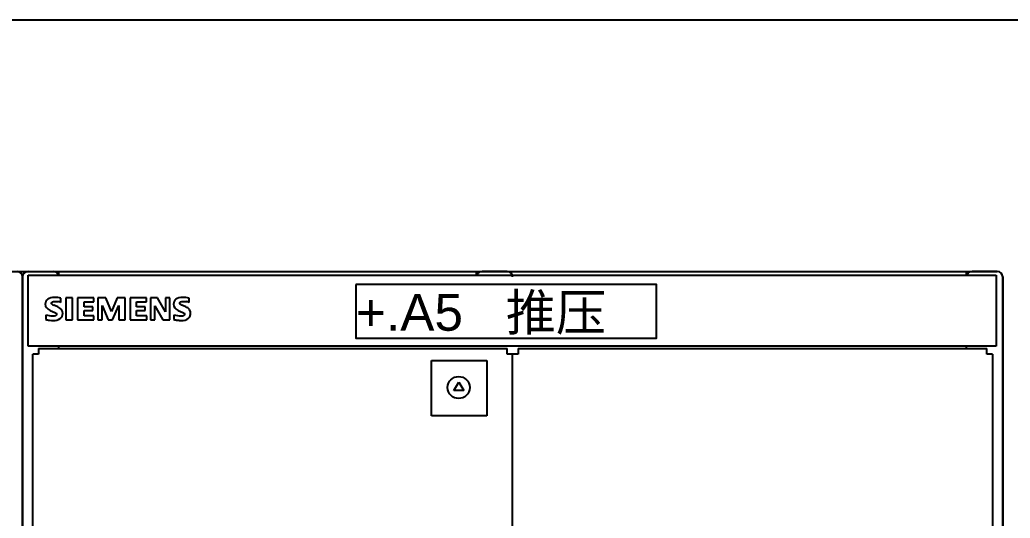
# Model space of a CAD drawing. Header units: inches. Extents: x 0 to 420, y 0 to 297.
# Drawn here: x 266.9 to 331.6, y 264.8 to 297.4 of the extents above; entities that cross this region are included whole.
import ezdxf
from ezdxf.enums import TextEntityAlignment as Align

# ---------------------------------------------------------------- set-up
doc = ezdxf.new("R2010")
doc.units = ezdxf.units.IN
doc.layers.add('Default', color=7, linetype='Continuous')
doc.layers.add('DV1_Default', color=7, linetype='Continuous')
doc.styles.add('SEACAD_arial_ttf', font='arial.ttf', dxfattribs={"height": 0.2})

# ---------------------------------------------------------------- blocks, each defined once
blk = doc.blocks.new('SE')
at = {"layer": 'Default', "color": 7, "linetype": 'Continuous', "ltscale": 25.4}
for p, q in [((293.818, 271.501), (293.818, 275.111)), ((293.818, 275.111), (297.428, 275.111)), ((297.428, 275.111), (297.428, 271.501)), ((295.275, 273.146), (295.595, 273.694)), ((295.595, 273.694), (295.919, 273.146)), ((295.919, 273.146), (295.275, 273.146)), ((297.428, 271.501), (293.818, 271.501))]:
    blk.add_line(p, q, dxfattribs=at)
blk.add_circle((295.584, 273.345), 0.722, dxfattribs=at)
at = {"layer": 'DV1_Default', "color": 7, "linetype": 'Continuous', "ltscale": 25.4}
for p, q in [((229.469, 280.926), (296.749, 280.926)), ((267.469, 280.926), (269.109, 280.926)), ((267.469, 280.926), (269.109, 280.926)), ((267.469, 280.926), (269.109, 280.926)), ((267.469, 280.926), (269.109, 280.926)), ((267.469, 280.926), (330.749, 280.926)), ((267.481, 276.045), (267.481, 280.685)), ((267.481, 280.685), (330.681, 280.685)), ((269.469, 280.689), (269.469, 280.926)), ((269.469, 280.685), (269.469, 280.926)), ((296.749, 280.685), (296.749, 280.926)), ((298.749, 280.926), (297.109, 280.926)), ((298.749, 280.926), (297.109, 280.926)), ((301.469, 280.926), (330.749, 280.926)), ((328.749, 280.685), (328.749, 280.926)), ((330.749, 280.926), (329.109, 280.926)), ((330.749, 280.926), (329.109, 280.926)), ((330.681, 280.685), (330.681, 276.045)), ((267.109, 280.566), (267.109, 105.286)), ((267.109, 280.566), (267.109, 105.286)), ((267.109, 280.566), (267.109, 105.286)), ((267.109, 280.566), (267.109, 105.286)), ((267.109, 280.566), (267.109, 105.286)), ((267.109, 280.566), (267.109, 121.286)), ((267.109, 105.286), (267.109, 280.566)), ((267.109, 280.566), (267.109, 105.286)), ((267.109, 105.286), (267.109, 280.566)), ((267.109, 105.286), (267.109, 280.566)), ((267.109, 105.286), (267.109, 280.566)), ((267.109, 280.566), (267.109, 105.286)), ((267.109, 280.566), (267.109, 105.286)), ((267.109, 280.566), (267.109, 105.286)), ((267.109, 280.566), (267.109, 121.286)), ((267.109, 105.286), (267.109, 280.566)), ((267.109, 280.566), (267.109, 105.286)), ((267.109, 105.286), (267.109, 280.566)), ((331.109, 280.566), (331.109, 105.286)), ((331.109, 280.566), (331.109, 105.286)), ((331.109, 280.566), (331.109, 105.286)), ((331.109, 280.566), (331.109, 105.286)), ((331.109, 280.566), (331.109, 105.286)), ((331.109, 280.566), (331.109, 121.286)), ((331.109, 105.286), (331.109, 280.566)), ((331.109, 280.566), (331.109, 105.286)), ((331.109, 105.286), (331.109, 280.566)), ((331.109, 105.286), (331.109, 280.566)), ((331.109, 105.286), (331.109, 280.566)), ((331.109, 280.566), (331.109, 105.286)), ((331.109, 280.566), (331.109, 105.286)), ((331.109, 280.566), (331.109, 105.286)), ((331.109, 280.566), (331.109, 121.286)), ((331.109, 105.286), (331.109, 280.566)), ((331.109, 280.566), (331.109, 105.286)), ((331.109, 105.286), (331.109, 280.566)), ((269.406, 278.612), (269.146, 278.727)), ((269.615, 278.902), (269.615, 279.18)), ((269.939, 279.195), (269.939, 277.755)), ((270.361, 279.195), (269.939, 279.195)), ((270.361, 277.755), (270.361, 279.195)), ((270.7, 279.195), (270.7, 277.755)), ((271.771, 279.195), (270.7, 279.195)), ((271.123, 278.937), (271.771, 278.937)), ((271.123, 278.612), (271.123, 278.937)), ((271.771, 278.937), (271.771, 279.195)), ((272.026, 279.195), (272.026, 277.755)), ((272.549, 279.195), (272.026, 279.195)), ((272.305, 278.708), (272.709, 277.755)), ((272.305, 277.755), (272.305, 278.708)), ((272.918, 278.319), (272.549, 279.195)), ((273.291, 279.195), (272.918, 278.319)), ((272.983, 277.755), (273.391, 278.708)), ((273.81, 279.195), (273.291, 279.195)), ((273.391, 278.708), (273.391, 277.755)), ((273.81, 277.755), (273.81, 279.195)), ((274.133, 279.195), (274.133, 277.755)), ((275.2, 279.195), (274.133, 279.195)), ((274.552, 278.612), (274.552, 278.937)), ((274.552, 278.937), (275.2, 278.937)), ((275.2, 278.937), (275.2, 279.195)), ((275.46, 279.195), (275.46, 277.755)), ((275.928, 279.195), (275.46, 279.195)), ((276.446, 278.289), (275.928, 279.195)), ((276.446, 279.195), (276.446, 278.289)), ((276.724, 279.195), (276.446, 279.195)), ((276.724, 277.755), (276.724, 279.195)), ((277.76, 278.612), (277.502, 278.727)), ((277.986, 278.902), (277.986, 279.18)), ((268.628, 278.08), (268.628, 277.786)), ((268.918, 278.384), (269.211, 278.255)), ((271.688, 278.612), (271.123, 278.612)), ((271.123, 278.369), (271.688, 278.369)), ((271.123, 278.026), (271.123, 278.369)), ((271.688, 278.369), (271.688, 278.612)), ((275.121, 278.612), (274.552, 278.612)), ((274.552, 278.369), (275.121, 278.369)), ((274.552, 278.026), (274.552, 278.369)), ((275.121, 278.369), (275.121, 278.612)), ((275.753, 278.674), (276.271, 277.755)), ((275.753, 277.755), (275.753, 278.674)), ((276.984, 278.08), (276.984, 277.786)), ((277.277, 278.384), (277.566, 278.255)), ((269.939, 277.755), (270.361, 277.755)), ((270.7, 277.755), (271.771, 277.755)), ((271.771, 278.026), (271.123, 278.026)), ((271.771, 277.755), (271.771, 278.026)), ((272.026, 277.755), (272.305, 277.755)), ((272.709, 277.755), (272.983, 277.755)), ((273.391, 277.755), (273.81, 277.755)), ((274.133, 277.755), (275.219, 277.755)), ((275.219, 278.026), (274.552, 278.026)), ((275.219, 277.755), (275.219, 278.026)), ((275.46, 277.755), (275.753, 277.755)), ((276.271, 277.755), (276.724, 277.755)), ((330.681, 276.045), (267.481, 276.045)), ((268.149, 275.526), (267.789, 275.526)), ((267.789, 110.326), (267.789, 275.526)), ((268.149, 275.526), (267.789, 275.526)), ((267.789, 110.326), (267.789, 275.526)), ((268.149, 275.886), (268.149, 275.526)), ((268.149, 275.886), (268.149, 275.526)), ((268.149, 275.886), (298.749, 275.886)), ((269.469, 275.886), (269.469, 276.049)), ((269.469, 275.886), (269.469, 276.045)), ((298.749, 275.526), (298.749, 275.886)), ((299.109, 275.526), (298.749, 275.526)), ((299.469, 275.526), (299.109, 275.526)), ((299.109, 110.326), (299.109, 275.526)), ((299.469, 275.886), (299.469, 275.526)), ((299.469, 275.886), (330.069, 275.886)), ((328.749, 275.886), (328.749, 276.045)), ((330.069, 275.526), (330.069, 275.886)), ((330.429, 275.526), (330.069, 275.526)), ((330.429, 275.526), (330.429, 110.326))]:
    blk.add_line(p, q, dxfattribs=at)
blk.add_lwpolyline([(288.878, 280.077), (288.878, 276.565), (308.509, 276.565), (308.509, 280.077), (288.878, 280.077)], dxfattribs=at)
for centre, radius, start, end in [((266.749, 280.566), 0.36, 0, 90), ((266.749, 280.566), 0.36, 0, 90), ((267.469, 280.566), 0.36, 90, 180), ((267.469, 280.566), 0.36, 90, 180), ((267.469, 280.566), 0.36, 90, 180), ((267.469, 280.566), 0.36, 90, 180), ((269.109, 280.566), 0.36, 20.1242, 90), ((269.109, 280.566), 0.36, 20.1242, 90), ((269.109, 280.566), 0.36, 19.34108, 90), ((269.109, 280.566), 0.36, 19.34108, 90), ((297.109, 280.566), 0.36, 90, 160.65892), ((297.109, 280.566), 0.36, 90, 160.65892), ((298.749, 280.566), 0.36, 0, 90), ((298.749, 280.566), 0.36, 0, 90), ((329.109, 280.566), 0.36, 90, 160.65892), ((329.109, 280.566), 0.36, 90, 160.65892), ((330.749, 280.566), 0.36, 0, 90), ((330.749, 280.566), 0.36, 0, 90), ((269.301, 279.156), 0.457, 233.90549, 250.19258), ((269.251, 277.923), 1.045, 69.57918, 80.50024), ((277.625, 277.932), 1.035, 69.56784, 80.62685), ((277.551, 278.064), 0.587, 38.99429, 69.08003), ((277.656, 278.187), 0.428, 307.44181, 35.06587), ((279.027, 289.168), 11.564, 259.82387, 261.07786)]:
    blk.add_arc(centre, radius, start, end, dxfattribs=at)
for points, knots in [([(268.758, 279.11), (268.649, 279.032), (268.594, 278.925), (268.594, 278.62), (268.702, 278.486), (268.918, 278.384)], [0, 0, 0, 0, 0.44898, 0.44898, 1, 1, 1, 1]), ([(269.615, 279.18), (269.485, 279.21), (269.346, 279.226), (269.013, 279.226), (268.867, 279.187), (268.758, 279.11)], [0, 0, 0, 0, 0.450935, 0.450935, 1, 1, 1, 1]), ([(269.032, 278.787), (269.012, 278.805), (269.002, 278.828), (269.002, 278.93), (269.076, 278.967), (269.298, 278.967), (269.363, 278.962), (269.423, 278.954)], [0, 0, 0, 0, 0.204215, 0.204215, 0.743115, 0.743115, 1, 1, 1, 1]), ([(277.126, 279.11), (277.021, 279.032), (276.968, 278.925), (276.968, 278.615), (277.071, 278.481), (277.277, 278.384)], [0, 0, 0, 0, 0.442211, 0.442211, 1, 1, 1, 1]), ([(277.986, 279.18), (277.841, 279.21), (277.701, 279.226), (277.379, 279.226), (277.232, 279.187), (277.126, 279.11)], [0, 0, 0, 0, 0.416867, 0.416867, 1, 1, 1, 1]), ([(277.502, 278.727), (277.415, 278.767), (277.372, 278.811), (277.372, 278.93), (277.449, 278.967), (277.67, 278.967), (277.734, 278.962), (277.793, 278.954)], [0, 0, 0, 0, 0.300021, 0.300021, 0.783105, 0.783105, 1, 1, 1, 1]), ([(268.628, 277.786), (268.705, 277.771), (268.788, 277.756), (268.968, 277.728), (269.041, 277.721), (269.29, 277.721), (269.444, 277.764), (269.673, 277.937), (269.729, 278.05), (269.729, 278.37), (269.621, 278.51), (269.406, 278.612)], [0, 0, 0, 0, 0.074888, 0.074888, 0.149777, 0.149777, 0.407726, 0.407726, 0.665675, 0.665675, 1, 1, 1, 1]), ([(269.211, 278.255), (269.288, 278.227), (269.326, 278.183), (269.326, 278.038), (269.239, 277.996), (268.957, 277.996), (268.811, 278.024), (268.628, 278.08)], [0, 0, 0, 0, 0.293328, 0.293328, 0.727454, 0.727454, 1, 1, 1, 1]), ([(277.566, 278.255), (277.614, 278.227), (277.645, 278.206), (277.673, 278.178), (277.68, 278.156), (277.68, 278.038), (277.6, 277.996), (277.338, 277.996), (277.187, 278.024), (276.984, 278.08)], [0, 0, 0, 0, 0.154452, 0.154452, 0.308903, 0.308903, 0.737506, 0.737506, 1, 1, 1, 1]), ([(277.233, 277.744), (277.331, 277.729), (277.409, 277.721), (277.656, 277.721), (277.806, 277.763), (277.917, 277.847)], [0, 0, 0, 0, 0.236593, 0.236593, 1, 1, 1, 1])]:
    blk.add_open_spline(points, degree=3, knots=knots, dxfattribs=at)
at = {"layer": 'DV1_Default', "color": 7, "linetype": 'Continuous', "ltscale": 25.4, "style": 'SEACAD_arial_ttf'}
blk.add_text('+.A5   推压', height=2.4, dxfattribs=at).set_placement((288.878, 279.453), align=Align.TOP_LEFT)

msp = doc.modelspace()

# ---------------------------------------------------------------- linework, layer by layer
at = {"layer": 'Default', "color": 7, "linetype": 'Continuous', "ltscale": 25.4}
msp.add_line((0.47937, 297.36635), (420.37585, 297.36635), dxfattribs=at)

# ---------------------------------------------------------------- block references
at = {"layer": 'Default'}
msp.add_blockref('SE', (0, 0), dxfattribs=at)

doc.saveas('drawing.dxf')
